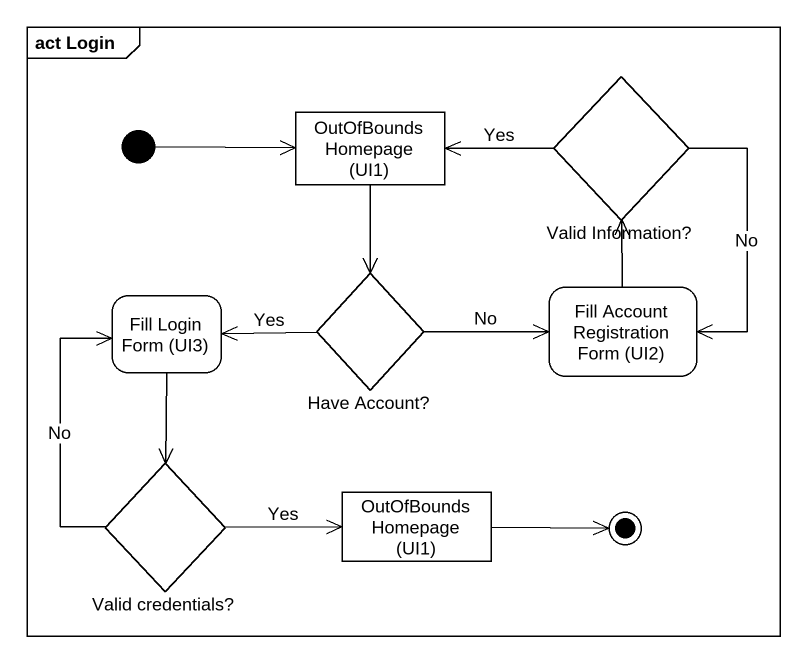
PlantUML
@startuml
mainframe act Login
hide empty description
state "OutOfBounds Homepage (UI1)" as OutOfBounds_Homepage_UI1 <<object>> #FFFFFF
state "Valid Information?" as Valid_Information <<choice>> #FFFFFF
state "Have Account?" as Have_Account <<choice>> #FFFFFF
state "Fill Account Registration Form (UI2)" as Fill_Account_Registration #FFFFFF
state "Fill Login Form (UI3)" as Fill_Login_Form_UI3 #FFFFFF
state "Valid credentials?" as Valid_credentials <<choice>> #FFFFFF
state "OutOfBounds Homepage (UI1)" as OutOfBounds_Homepage_UI1_2 <<object>> #FFFFFF
[*] -right-> OutOfBounds_Homepage_UI1
OutOfBounds_Homepage_UI1 --> Have_Account
Valid_Information -left-> OutOfBounds_Homepage_UI1 : Yes
Valid_Information --> Fill_Account_Registration : No
Have_Account -right-> Fill_Account_Registration : No
Have_Account -left-> Fill_Login_Form_UI3 : Yes
Fill_Account_Registration -up-> Valid_Information
Fill_Login_Form_UI3 --> Valid_credentials
Valid_credentials -up-> Fill_Login_Form_UI3 : No
Valid_credentials -right-> OutOfBounds_Homepage_UI1_2 : Yes
OutOfBounds_Homepage_UI1_2 -right-> [*]
@enduml
